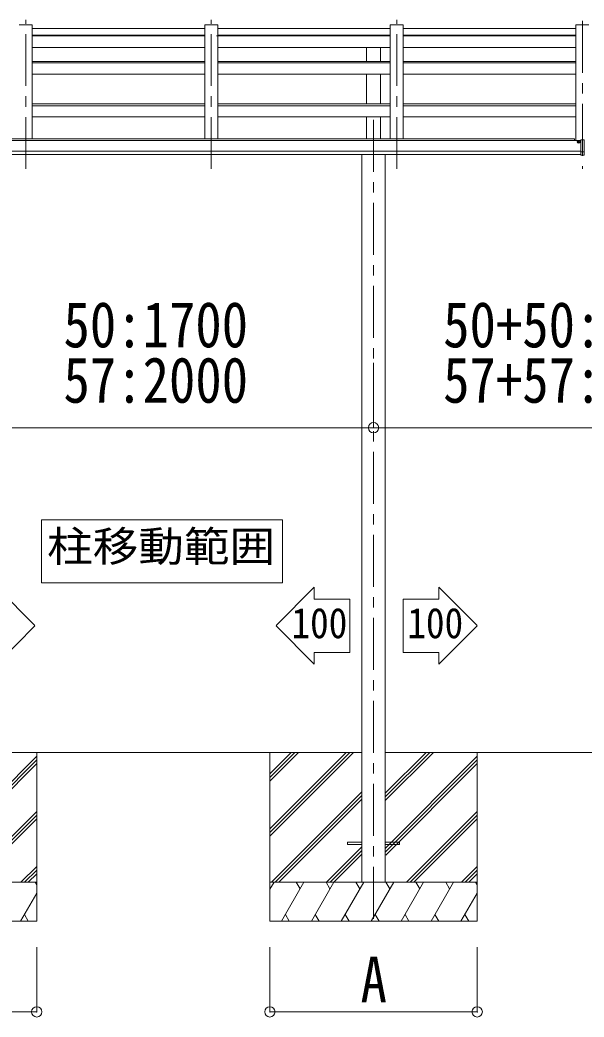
# Model space of a CAD drawing. Units: millimetres at full size, sheet at 1:40; details may follow other scales. Extents: x -11181 to 11305, y -7804 to 7716.
# Drawn here: x 2619 to 4797, y -4026 to -182 of the extents above; entities that cross this region are included whole.
import ezdxf
from ezdxf.enums import TextEntityAlignment as Align

# ---------------------------------------------------------------- set-up
doc = ezdxf.new("R2010")
doc.units = ezdxf.units.MM
doc.header["$LTSCALE"] = 40
doc.header["$PDMODE"] = 32
doc.header["$PDSIZE"] = 40
doc.linetypes.add('CHAIN1', pattern=[8, 5, -1, 1, -1])
for name, color, linetype, lineweight in [('0-0_0', 7, 'Continuous', 9), ('0-1_本体', 4, 'Continuous', 9), ('0-2_部品', 7, 'Continuous', 9), ('0-3_ELV2', 4, 'Continuous', 9), ('0-6_OTH_LINE', 7, 'Continuous', 9), ('0-8_PARTS2', 5, 'CHAIN1', 9)]:
    doc.layers.add(name, color=color, linetype=linetype, lineweight=lineweight)
doc.styles.add('ＭＳ ゴシック', font='')
doc.styles.get('ＭＳ ゴシック').set_extended_font_data('MS Gothic')

msp = doc.modelspace()

# ---------------------------------------------------------------- linework, layer by layer
at = {"layer": '0-0_0'}
for p, q in [((2329.14, -3006.24), (3938.74, -3006.24)), ((2329.14, -3375.71), (2683.94, -3020.91)), ((2329.14, -3389.85), (2683.94, -3035.06)), ((2683.94, -3006.24), (2683.94, -3656.23)), ((3583.94, -3300.41), (3878.12, -3006.24)), ((3583.94, -3314.55), (3892.26, -3006.24)), ((3583.94, -3328.7), (3906.4, -3006.24)), ((3583.94, -3116.57), (3694.27, -3006.24)), ((3583.94, -3102.42), (3680.13, -3006.24)), ((3583.94, -3088.28), (3665.99, -3006.24)), ((4029.14, -3006.24), (4809.94, -3006.24)), ((4029.14, -3191.87), (4214.77, -3006.24)), ((4029.14, -3177.72), (4200.63, -3006.24)), ((4029.14, -3163.58), (4186.49, -3006.24)), ((4029.14, -3375.71), (4383.94, -3020.91)), ((4029.14, -3389.85), (4383.94, -3035.06)), ((4383.94, -3006.24), (4383.94, -3656.23)), ((5550.74, -3006.24), (4769.94, -3006.24)), ((2331.4, -3401.74), (2683.94, -3049.2)), ((4031.4, -3401.74), (4383.94, -3049.2)), ((3590.25, -3506.23), (3938.74, -3157.75)), ((3604.39, -3506.23), (3938.74, -3171.89)), ((3618.53, -3506.23), (3938.74, -3186.03)), ((2410.75, -3506.23), (2683.94, -3233.05)), ((2424.89, -3506.23), (2683.94, -3247.19)), ((2439.03, -3506.23), (2683.94, -3261.33)), ((4110.75, -3506.23), (4383.94, -3233.05)), ((4124.89, -3506.23), (4383.94, -3247.19)), ((4139.03, -3506.23), (4383.94, -3261.33)), ((3802.38, -3506.23), (3938.74, -3369.88)), ((3816.52, -3506.23), (3938.74, -3384.02)), ((3830.66, -3506.23), (3938.74, -3398.16)), ((2622.88, -3506.23), (2683.94, -3445.18)), ((2637.02, -3506.23), (2683.94, -3459.32)), ((4322.88, -3506.23), (4383.94, -3445.18)), ((4337.02, -3506.23), (4383.94, -3459.32)), ((2651.16, -3506.23), (2683.94, -3473.46)), ((4351.16, -3506.23), (4383.94, -3473.46)), ((2683.94, -3506.23), (1883.94, -3506.23)), ((2678.11, -3506.23), (2683.94, -3516.33)), ((4383.94, -3506.23), (3583.94, -3506.23)), ((3583.94, -3533.74), (3599.82, -3506.23)), ((3628.68, -3656.23), (3715.29, -3506.23)), ((3700.29, -3532.22), (3685.29, -3506.23)), ((3744.16, -3656.23), (3830.76, -3506.23)), ((3815.76, -3532.22), (3800.75, -3506.23)), ((3859.62, -3656.23), (3946.23, -3506.23)), ((3931.23, -3532.22), (3916.23, -3506.23)), ((3975.1, -3656.23), (4061.7, -3506.23)), ((4046.7, -3532.22), (4031.7, -3506.23)), ((4090.57, -3656.23), (4177.17, -3506.23)), ((4162.17, -3532.22), (4147.17, -3506.23)), ((4206.04, -3656.23), (4292.64, -3506.23)), ((4262.64, -3506.23), (4277.64, -3532.22)), ((4378.11, -3506.23), (4383.94, -3516.33)), ((2621.51, -3656.23), (2683.94, -3548.1)), ((4321.51, -3656.23), (4383.94, -3548.1)), ((2636.5, -3630.26), (2651.5, -3656.23)), ((3643.68, -3630.26), (3658.68, -3656.23)), ((3759.15, -3630.26), (3774.15, -3656.23)), ((3874.62, -3630.25), (3889.62, -3656.23)), ((3990.09, -3630.25), (4005.09, -3656.23)), ((4105.56, -3630.26), (4120.56, -3656.23)), ((4221.03, -3630.26), (4236.03, -3656.23)), ((4336.5, -3630.26), (4351.5, -3656.23))]:
    msp.add_line(p, q, dxfattribs=at)
for points in [[(1883.94, -3006.24), (1883.94, -3656.23), (2683.94, -3656.23)], [(3583.94, -3006.24), (3583.94, -3656.23), (4383.94, -3656.23)]]:
    msp.add_lwpolyline(points, dxfattribs=at)
at = {"layer": '0-1_本体'}
for p, q in [((2666.74, -201.02), (2616.74, -201.02)), ((2666.74, -201.02), (2666.74, -640.12)), ((2666.74, -214.02), (3332.74, -214.02)), ((3332.74, -201.02), (3332.74, -640.12)), ((3382.74, -201.02), (3332.74, -201.02)), ((3382.74, -201.02), (3382.74, -640.12)), ((3382.74, -214.02), (4048.74, -214.02)), ((4048.74, -201.02), (4048.74, -640.12)), ((4098.74, -201.02), (4048.74, -201.02)), ((4098.74, -201.02), (4098.74, -640.32)), ((4098.74, -214.02), (4764.74, -214.02)), ((4764.74, -201.02), (4764.74, -646.65)), ((4800.04, -201.02), (4764.74, -201.02)), ((4779.84, -201.02), (4815.14, -201.02)), ((2666.74, -240.7), (3332.74, -240.7)), ((2666.74, -243.32), (3332.74, -243.32)), ((3382.74, -240.7), (4048.74, -240.7)), ((3382.74, -243.32), (4048.74, -243.32)), ((4098.74, -240.7), (4764.74, -240.7)), ((4098.74, -243.32), (4764.74, -243.32)), ((2666.74, -288.06), (3332.74, -288.06)), ((3382.74, -288.06), (4048.74, -288.06)), ((3956.24, -341.79), (3956.24, -288.06)), ((4011.24, -341.79), (4011.24, -288.06)), ((4098.74, -288.06), (4764.74, -288.06)), ((2666.74, -341.7), (3332.74, -341.7)), ((3382.74, -341.7), (4048.74, -341.7)), ((4098.74, -341.7), (4764.74, -341.7)), ((2666.74, -347.36), (3332.74, -347.36)), ((3382.74, -347.36), (4048.74, -347.36)), ((4098.74, -347.36), (4764.74, -347.36)), ((2666.74, -391.35), (3332.74, -391.35)), ((3382.74, -391.35), (4048.74, -391.35)), ((3956.24, -505.44), (3956.24, -391.35)), ((4011.24, -505.44), (4011.24, -391.35)), ((4098.74, -391.35), (4764.74, -391.35)), ((2666.74, -505.34), (3332.74, -505.34)), ((2666.74, -512.24), (3332.74, -512.24)), ((3382.74, -505.34), (4048.74, -505.34)), ((3382.74, -512.24), (4048.74, -512.24)), ((4098.74, -505.34), (4764.74, -505.34)), ((4098.74, -512.24), (4764.74, -512.24)), ((2666.74, -555.79), (3332.74, -555.79)), ((3382.74, -555.79), (4048.74, -555.79)), ((3956.24, -640.12), (3956.24, -555.79)), ((4011.24, -640.12), (4011.24, -555.79)), ((4098.74, -555.79), (4764.74, -555.79)), ((4783.24, -646.65), (-215.76, -646.65)), ((4759.74, -640.12), (-190.26, -640.12)), ((4759.74, -646.65), (4759.74, -640.32)), ((-215.76, -688.25), (4783.24, -688.25)), ((4783.24, -700.09), (-215.76, -700.02)), ((3938.54, -700.19), (3938.54, -3506.23)), ((4028.94, -700.19), (4028.94, -3506.23))]:
    msp.add_line(p, q, dxfattribs=at)
at = {"layer": '0-2_部品', "color": 4}
for p, q in [((3328.01, -242.53), (2666.94, -242.53)), ((4048.94, -242.53), (3378.01, -242.53)), ((4764.94, -242.53), (4098.94, -242.53))]:
    msp.add_line(p, q, dxfattribs=at)
at = {"layer": '0-3_ELV2'}
for p, q in [((4775.47, -651.82), (4775.47, -653.47)), ((4775.47, -652.72), (4776.47, -652.72)), ((4776.47, -653.47), (4776.47, -651.82)), ((4777.47, -652.57), (4778.47, -652.57)), ((4783.44, -644.14), (4783.44, -703)), ((4783.44, -689.84), (4796.44, -689.84)), ((3883.94, -3351.74), (3883.94, -3360.74)), ((3883.94, -3351.74), (3938.74, -3351.74)), ((3883.94, -3360.74), (3938.74, -3360.74)), ((4029.14, -3351.74), (4083.94, -3351.74)), ((4029.14, -3360.74), (4083.94, -3360.74)), ((4083.94, -3351.74), (4083.94, -3360.74))]:
    msp.add_line(p, q, dxfattribs=at)
for points in [[(4774.47, -651.67), (4773.47, -651.67), (4773.47, -652.57), (4774.47, -652.57)], [(4776.47, -650.77), (4776.47, -649.87), (4775.47, -649.87), (4775.47, -650.77)], [(4775.47, -653.47), (4775.47, -654.37), (4776.47, -654.37), (4776.47, -653.47)], [(4778.47, -652.57), (4778.47, -651.67), (4777.47, -651.67)], [(4783.44, -644.14), (4796.44, -644.14), (4796.44, -703), (4783.44, -703)]]:
    msp.add_lwpolyline(points, dxfattribs=at)
msp.add_ellipse((4775.97, -651.82), major_axis=(5.9, 0), ratio=0.9, dxfattribs=at)
for centre, major_axis, start_param, end_param in [((4775.97, -652.12), (5.9, 0), 6.2831853, 9.424778), ((4774.47, -650.77), (-1, 0), 1.5707963, 3.1415927), ((4774.47, -653.47), (1, 0), 6.2831853, 7.8539816), ((4774.47, -651.82), (1, 0), 6.2831853, 6.9023328), ((4777.47, -650.77), (1, 0), 3.1415927, 4.712389), ((4777.47, -651.82), (-1, 0), 5.6640378, 6.2831853), ((4777.47, -653.47), (-1, 0), 4.712389, 6.2831853)]:
    msp.add_ellipse(centre, major_axis=major_axis, ratio=0.9, start_param=start_param, end_param=end_param, dxfattribs=at)
at = {"layer": '0-6_OTH_LINE', "color": 6}
for p, q in [((3983.94, -1753.73), (3983.94, -1503.73)), ((3483.94, -1753.73), (583.94, -1753.73)), ((9821.95, -1753.73), (3483.94, -1753.73)), ((2683.94, -4006.23), (2683.94, -3756.25)), ((3583.94, -4006.23), (3583.94, -3756.25)), ((4383.94, -4006.23), (4383.94, -3756.25)), ((1883.94, -4006.23), (2683.94, -4006.23)), ((3583.94, -4006.23), (4383.94, -4006.23))]:
    msp.add_line(p, q, dxfattribs=at)
at = {"layer": '0-6_OTH_LINE'}
for p, q in [((2703.05, -2108.48), (3633.12, -2108.48)), ((3633.12, -2108.48), (3633.12, -2352.01)), ((2529.79, -2368.68), (2676.95, -2517.04)), ((3755.43, -2368.68), (3608.27, -2517.04)), ((3755.43, -2368.68), (3755.43, -2414.74)), ((4236.32, -2368.68), (4236.32, -2414.74)), ((4236.32, -2368.68), (4383.48, -2517.04)), ((2529.79, -2666.16), (2676.95, -2517.8)), ((3755.43, -2666.16), (3608.27, -2517.8)), ((4236.32, -2666.16), (4383.48, -2517.8)), ((3755.43, -2620.1), (3892.8, -2620.1)), ((3755.43, -2620.1), (3755.43, -2666.16)), ((4236.32, -2620.1), (4098.96, -2620.1)), ((4236.32, -2620.1), (4236.32, -2666.16))]:
    msp.add_line(p, q, dxfattribs=at)
for points in [[(3633.12, -2352.01), (2703.05, -2352.01), (2703.05, -2108.48)], [(3755.43, -2414.74), (3892.8, -2414.74), (3892.8, -2620.1)], [(4236.32, -2414.74), (4098.96, -2414.74), (4098.96, -2620.1)]]:
    msp.add_lwpolyline(points, dxfattribs=at)
at = {"layer": '0-6_OTH_LINE', "color": 6}
for p in [(3983.94, -1753.73), (2683.94, -4006.23), (3583.94, -4006.23), (4383.94, -4006.23)]:
    msp.add_point(p, dxfattribs=at)
at = {"layer": '0-8_PARTS2'}
for p, q in [((2641.94, -756.17), (2641.94, -181.65)), ((3357.94, -756.17), (3357.94, -181.65)), ((4073.94, -756.17), (4073.94, -181.65)), ((4789.94, -185.63), (4789.94, -756.17)), ((3983.94, -567.36), (3983.94, -3656.26))]:
    msp.add_line(p, q, dxfattribs=at)

# ---------------------------------------------------------------- texts
at = {"layer": '0-6_OTH_LINE', "style": 'ＭＳ ゴシック'}
for s, height, width, p in [('50:1700', 176, 0.85, (2787.36, -1496.86)), ('50+50:1612', 176, 0.85, (4252.66, -1496.86)), ('57:2000', 176, 0.85, (2787.36, -1710.41)), ('57+57:1728', 176, 0.85, (4252.66, -1710.41)), ('100', 117.3, 0.9, (3667.28, -2600.71)), ('100', 117.3, 0.9, (4114.47, -2600.71)), ('A', 176, 0.85, (3933.94, -4022.3))]:
    msp.add_text(s, height=height, dxfattribs=dict(at, width=width)).set_placement(p, align=Align.BOTTOM_LEFT)
at = {"layer": '0-6_OTH_LINE', "color": 3, "style": 'ＭＳ ゴシック', "width": 1.1}
msp.add_text('柱移動範囲', height=117.3, dxfattribs=at).set_placement((2724.1, -2305.27), align=Align.BOTTOM_LEFT)

doc.saveas('drawing.dxf')
